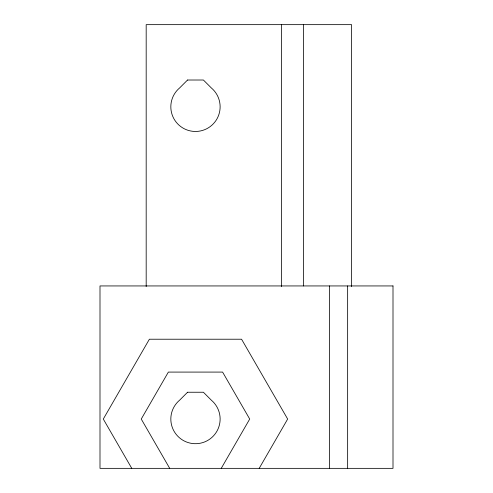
<?xml version="1.0" encoding="UTF-8"?>
<svg xmlns="http://www.w3.org/2000/svg" width="493" height="493" viewBox="0 0 493 493"><rect width="100%" height="100%" fill="white"/><g stroke="black" fill="none" stroke-linecap="round" stroke-linejoin="round"><path stroke-width="0.74" d="M221.246 468.35L249.711 419.05L222.596 372.086L168.366 372.086L141.251 419.05L169.709 468.35M259.195 468.35L287.659 419.05L241.57 339.221L149.385 339.221L103.296 419.05L131.76 468.35M351.595 286.556L351.595 24.65L146.181 24.65L146.181 286.556M347.645 285.94L347.645 468.35M329.41 285.94L329.41 468.35M303.429 24.65L303.429 285.94M281.577 24.65L281.577 286.556M187.556 80.014L179.631 87.933A24.65 24.65 0 0 0 177.548 123.731A24.65 24.65 0 0 0 213.407 123.731A24.65 24.65 0 0 0 211.324 87.933L203.399 80.014L187.556 80.014M187.556 392.243L179.631 400.168A24.65 24.65 0 0 0 177.548 435.966A24.65 24.65 0 0 0 213.407 435.966A24.65 24.65 0 0 0 211.324 400.168L203.399 392.243L187.556 392.243M393.001 285.94L99.999 285.94L99.999 468.35L393.001 468.35L393.001 285.94"/></g></svg>
